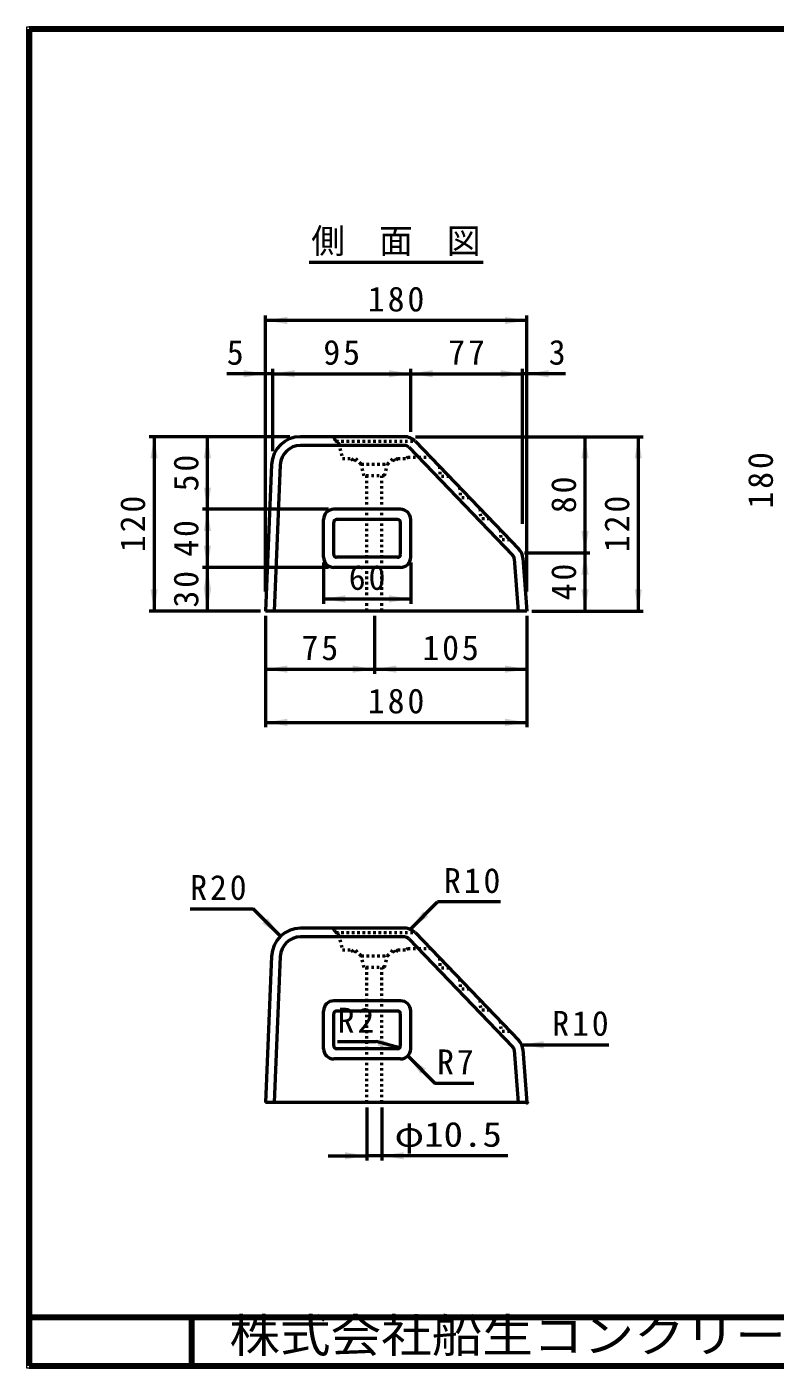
# Model space of a CAD drawing. Units: millimetres, scale not verified, with parts at other scales. Extents: x 100 to 4105, y 100 to 2870.
# Drawn here: x 100 to 1646, y 100 to 2870 of the extents above; entities that cross this region are included whole.
import ezdxf
from ezdxf.enums import TextEntityAlignment as Align

# ---------------------------------------------------------------- set-up
doc = ezdxf.new("R2010")
doc.units = ezdxf.units.MM
doc.header["$LTSCALE"] = 5
doc.header["$PDMODE"] = 32
doc.header["$PDSIZE"] = 2.5
doc.linetypes.add('USER1', pattern=[2.2, 1, -1.2])
doc.layers.add('V-nasSTD', color=7, linetype='Continuous', lineweight=50)
doc.styles.add('ＭＳ ゴシック', font='')
doc.styles.get('ＭＳ ゴシック').set_extended_font_data('MS Gothic')

msp = doc.modelspace()

# ---------------------------------------------------------------- hatches: boundary and pattern name
at = {"layer": 'V-nasSTD'}
for points in [[(637.912, 2256.087), (592.912, 2263.587), (637.912, 2271.087)], [(1087.912, 2271.087), (1132.912, 2263.587), (1087.912, 2256.087)], [(547.912, 2161.087), (592.912, 2153.587), (547.912, 2146.087)], [(652.912, 2146.087), (607.912, 2153.587), (652.912, 2161.087)], [(847.912, 2161.087), (892.912, 2153.587), (847.912, 2146.087)], [(937.912, 2146.087), (892.912, 2153.587), (937.912, 2161.087)], [(1078.912, 2161.087), (1123.912, 2153.587), (1078.912, 2146.087)], [(1177.912, 2146.087), (1132.912, 2153.587), (1177.912, 2161.087)], [(355.412, 1978.587), (362.912, 2023.587), (370.412, 1978.587)], [(465.412, 1978.587), (472.912, 2023.587), (480.412, 1978.587)], [(1245.412, 1978.587), (1252.912, 2023.587), (1260.412, 1978.587)], [(1355.412, 1978.587), (1362.912, 2023.587), (1370.412, 1978.587)], [(465.412, 1918.587), (472.912, 1873.587), (480.412, 1918.587)], [(465.412, 1828.587), (472.912, 1873.587), (480.412, 1828.587)], [(1245.412, 1828.587), (1252.912, 1783.587), (1260.412, 1828.587)], [(465.412, 1798.587), (472.912, 1753.587), (480.412, 1798.587)], [(1245.412, 1738.587), (1252.912, 1783.587), (1260.412, 1738.587)], [(465.412, 1708.587), (472.912, 1753.587), (480.412, 1708.587)], [(355.412, 1708.587), (362.912, 1663.587), (370.412, 1708.587)], [(465.412, 1708.587), (472.912, 1663.587), (480.412, 1708.587)], [(757.912, 1681.087), (712.912, 1688.587), (757.912, 1696.087)], [(847.912, 1696.087), (892.912, 1688.587), (847.912, 1681.087)], [(1245.412, 1708.587), (1252.912, 1663.587), (1260.412, 1708.587)], [(1355.412, 1708.587), (1362.912, 1663.587), (1370.412, 1708.587)], [(637.912, 1536.087), (592.912, 1543.587), (637.912, 1551.087)], [(772.912, 1551.087), (817.912, 1543.587), (772.912, 1536.087)], [(862.912, 1536.087), (817.912, 1543.587), (862.912, 1551.087)], [(1087.912, 1551.087), (1132.912, 1543.587), (1087.912, 1536.087)], [(637.912, 1426.087), (592.912, 1433.587), (637.912, 1441.087)], [(1087.912, 1441.087), (1132.912, 1433.587), (1087.912, 1426.087)], [(586.808, 1018.404), (623.931, 991.888), (597.414, 1029.011)], [(929.017, 1032.709), (891.894, 1006.193), (918.41, 1043.316)], [(824.747, 765.747), (870.155, 761.345), (828.63, 780.236)], [(1167.19, 760.317), (1122.19, 767.817), (1167.19, 775.317)], [(923.885, 718.222), (886.762, 744.738), (913.278, 707.615)], [(757.084, 531.087), (802.084, 538.587), (757.084, 546.087)], [(878.584, 546.087), (833.584, 538.587), (878.584, 531.087)]]:
    msp.add_hatch(color=256, dxfattribs=at).paths.add_polyline_path(points)

# ---------------------------------------------------------------- linework, layer by layer
at = {"layer": 'V-nasSTD', "lineweight": 100}
for p, q in [((105, 2865), (105, 105)), ((4100, 2865), (105, 2865)), ((105, 205), (4100, 205)), ((440, 205), (440, 105)), ((105, 105), (4100, 105))]:
    msp.add_line(p, q, dxfattribs=at)
at = {"layer": 'V-nasSTD'}
for p, q in [((1042.412, 2383.587), (683.412, 2383.587)), ((592.912, 1703.587), (592.912, 2273.587)), ((1132.912, 1703.587), (1132.912, 2273.587)), ((1132.912, 2263.587), (592.912, 2263.587)), ((607.912, 1993.587), (607.912, 2163.587)), ((892.912, 2033.587), (892.912, 2163.587)), ((1123.912, 1843.587), (1123.912, 2163.587)), ((592.912, 2153.587), (512.912, 2153.587)), ((607.912, 2153.587), (592.912, 2153.587)), ((607.912, 2153.587), (892.912, 2153.587)), ((892.912, 2153.587), (1123.912, 2153.587)), ((1132.912, 2153.587), (1123.912, 2153.587)), ((1212.912, 2153.587), (1132.912, 2153.587)), ((642.912, 2023.587), (352.912, 2023.587)), ((362.912, 2023.587), (362.912, 1663.587)), ((472.912, 1873.587), (472.912, 2023.587)), ((880.149, 2023.587), (665.465, 2023.587)), ((902.912, 2023.587), (1372.912, 2023.587)), ((1252.912, 1783.587), (1252.912, 2023.587)), ((1362.912, 2023.587), (1362.912, 1663.587)), ((880.149, 2005.587), (665.465, 2005.587)), ((888.795, 2001.909), (1103.45, 1778.89)), ((901.764, 2014.391), (1116.419, 1791.373)), ((605.517, 1966.085), (592.912, 1663.587)), ((623.501, 1965.336), (610.928, 1663.587)), ((722.912, 1873.587), (462.912, 1873.587)), ((472.912, 1753.587), (472.912, 1873.587)), ((871.912, 1873.587), (733.912, 1873.587)), ((712.912, 1774.587), (712.912, 1852.587)), ((733.912, 1780.587), (733.912, 1846.587)), ((865.912, 1852.587), (739.912, 1852.587)), ((871.912, 1780.587), (871.912, 1846.587)), ((892.912, 1774.587), (892.912, 1852.587)), ((865.912, 1774.587), (739.912, 1774.587)), ((1124.721, 1772.812), (1132.912, 1663.587)), ((1127.912, 1783.587), (1262.912, 1783.587)), ((1252.912, 1663.587), (1252.912, 1783.587)), ((722.912, 1753.587), (462.912, 1753.587)), ((472.912, 1663.587), (472.912, 1753.587)), ((712.912, 1763.587), (712.912, 1678.587)), ((871.912, 1753.587), (733.912, 1753.587)), ((892.912, 1763.587), (892.912, 1678.587)), ((1106.771, 1771.466), (1114.862, 1663.587)), ((582.912, 1663.587), (352.912, 1663.587)), ((1132.912, 1663.587), (592.912, 1663.587)), ((712.912, 1688.587), (892.912, 1688.587)), ((1142.912, 1663.587), (1372.912, 1663.587)), ((592.912, 1653.587), (592.912, 1423.587)), ((817.912, 1653.587), (817.912, 1533.587)), ((1132.912, 1653.587), (1132.912, 1423.587)), ((592.912, 1543.587), (817.912, 1543.587)), ((817.912, 1543.587), (1132.912, 1543.587)), ((592.912, 1433.587), (1132.912, 1433.587)), ((891.894, 1006.193), (948.462, 1062.761)), ((1078.462, 1062.761), (948.462, 1062.761)), ((437.362, 1048.456), (567.362, 1048.456)), ((623.931, 991.888), (567.362, 1048.456)), ((880.149, 1008.587), (665.465, 1008.587)), ((901.764, 999.391), (1116.419, 776.373)), ((880.149, 990.587), (665.465, 990.587)), ((888.795, 986.909), (1103.45, 763.89)), ((605.517, 951.085), (592.912, 648.587)), ((623.501, 950.336), (610.928, 648.587)), ((712.912, 759.587), (712.912, 837.587)), ((871.912, 858.587), (733.912, 858.587)), ((733.912, 765.587), (733.912, 831.587)), ((865.912, 837.587), (739.912, 837.587)), ((871.912, 765.587), (871.912, 831.587)), ((892.912, 759.587), (892.912, 837.587)), ((865.912, 759.587), (739.912, 759.587)), ((741.859, 774.286), (821.859, 774.286)), ((870.155, 761.345), (821.859, 774.286)), ((1106.771, 756.466), (1114.862, 648.587)), ((1122.19, 767.817), (1302.19, 767.817)), ((1124.721, 757.812), (1132.912, 648.587)), ((871.912, 738.587), (733.912, 738.587)), ((886.762, 744.738), (943.33, 688.17)), ((1023.33, 688.17), (943.33, 688.17)), ((1132.912, 648.587), (592.912, 648.587)), ((802.084, 638.587), (802.084, 528.587)), ((833.584, 638.587), (833.584, 528.587)), ((722.084, 538.587), (802.084, 538.587)), ((833.584, 538.587), (802.084, 538.587)), ((1093.584, 538.587), (833.584, 538.587))]:
    msp.add_line(p, q, dxfattribs=at)
at = {"layer": 'V-nasSTD', "linetype": 'USER1'}
for p, q in [((735.241, 2019.532), (736.203, 2016.644)), ((738.553, 2014.634), (901.53, 2014.634)), ((744.009, 2010.09), (751.873, 1978.634)), ((751.873, 1978.634), (769.873, 1978.634)), ((769.873, 1978.634), (775.873, 1972.634)), ((775.873, 1972.634), (778.873, 1978.634)), ((790.834, 1966.634), (778.873, 1978.634)), ((844.834, 1966.634), (856.873, 1978.634)), ((859.873, 1972.634), (856.873, 1978.634)), ((865.873, 1978.634), (859.873, 1972.634)), ((865.873, 1978.634), (883.873, 1978.634)), ((886.873, 1981.634), (883.873, 1978.634)), ((886.873, 1981.634), (930.74, 1981.634)), ((790.834, 1966.634), (844.834, 1966.634)), ((796.834, 1942.634), (790.834, 1966.634)), ((838.834, 1942.634), (796.834, 1942.634)), ((802.084, 1663.587), (802.084, 1942.634)), ((833.584, 1663.587), (833.584, 1942.634)), ((838.834, 1942.634), (844.834, 1966.634)), ((952.106, 1962.087), (953.606, 1941.087)), ((972.319, 1941.087), (953.606, 1941.087)), ((993.975, 1918.587), (995.475, 1897.587)), ((1014.187, 1897.587), (995.475, 1897.587)), ((1035.844, 1875.087), (1037.344, 1854.087)), ((1056.056, 1854.087), (1037.344, 1854.087)), ((1077.712, 1831.587), (1079.212, 1810.587)), ((1097.925, 1810.587), (1079.212, 1810.587)), ((735.241, 1004.532), (736.203, 1001.644)), ((738.553, 999.634), (901.53, 999.634)), ((744.009, 995.09), (751.873, 963.634)), ((751.873, 963.634), (769.873, 963.634)), ((769.873, 963.634), (775.873, 957.634)), ((775.873, 957.634), (778.873, 963.634)), ((790.834, 951.634), (778.873, 963.634)), ((790.834, 951.634), (844.834, 951.634)), ((796.834, 927.634), (790.834, 951.634)), ((838.834, 927.634), (844.834, 951.634)), ((844.834, 951.634), (856.873, 963.634)), ((859.873, 957.634), (856.873, 963.634)), ((865.873, 963.634), (859.873, 957.634)), ((865.873, 963.634), (883.873, 963.634)), ((886.873, 966.634), (883.873, 963.634)), ((886.873, 966.634), (930.74, 966.634)), ((952.106, 947.087), (953.606, 926.087)), ((838.834, 927.634), (796.834, 927.634)), ((802.084, 648.587), (802.084, 927.634)), ((833.584, 648.587), (833.584, 927.634)), ((972.319, 926.087), (953.606, 926.087)), ((993.975, 903.587), (995.475, 882.587)), ((1014.187, 882.587), (995.475, 882.587)), ((1035.844, 860.087), (1037.344, 839.087)), ((1056.056, 839.087), (1037.344, 839.087)), ((1077.712, 816.587), (1079.212, 795.587)), ((1097.925, 795.587), (1079.212, 795.587))]:
    msp.add_line(p, q, dxfattribs=at)
at = {"layer": 'V-nasSTD', "lineweight": 13}
msp.add_lwpolyline([(100, 100), (100, 2870), (4105, 2870), (4105, 100)], close=True, dxfattribs=at)
at = {"layer": 'V-nasSTD'}
for centre, radius, start, end in [((665.465, 1963.587), 60, 90, 177.61406), ((880.149, 1993.587), 30, 43.90531, 90), ((665.465, 1963.587), 42, 90, 177.61405), ((880.149, 1993.587), 12, 43.90531, 90), ((733.912, 1852.587), 21, 90, 180), ((871.912, 1852.587), 21, 0, 90), ((739.912, 1846.587), 6, 90, 180), ((865.912, 1846.587), 6, 0, 90), ((733.912, 1774.587), 21, 180, 270), ((739.912, 1780.587), 6, 180, 270), ((865.912, 1780.587), 6, 270, 0), ((871.912, 1774.587), 21, 270, 0), ((1094.805, 1770.568), 12, 4.28915, 43.90531), ((1094.805, 1770.568), 30, 4.28915, 43.90531), ((665.465, 948.587), 60, 90, 177.61406), ((880.149, 978.587), 30, 43.90531, 90), ((665.465, 948.587), 42, 90, 177.61405), ((880.149, 978.587), 12, 43.90531, 90), ((733.912, 837.587), 21, 90, 180), ((739.912, 831.587), 6, 90, 180), ((865.912, 831.587), 6, 0, 90), ((871.912, 837.587), 21, 0, 90), ((1094.805, 755.568), 30, 4.28915, 43.90531), ((733.912, 759.587), 21, 180, 270), ((739.912, 765.587), 6, 180, 270), ((865.912, 765.587), 6, 270, 0), ((871.912, 759.587), 21, 270, 0), ((1094.805, 755.568), 12, 4.28915, 43.90531)]:
    msp.add_arc(centre, radius, start, end, dxfattribs=at)
at = {"layer": 'V-nasSTD', "linetype": 'USER1'}
for centre, radius, start, end in [((729.548, 2017.634), 6, 18.43495, 82.8267), ((739.049, 2017.593), 3, 198.43495, 264.51232), ((738.188, 2008.634), 6, 14.03624, 84.51232), ((930.74, 1975.634), 6, 43.90531, 90), ((729.548, 1002.634), 6, 18.43495, 82.8267), ((739.049, 1002.593), 3, 198.43495, 264.51232), ((738.188, 993.634), 6, 14.03624, 84.51232), ((930.74, 960.634), 6, 43.90531, 90)]:
    msp.add_arc(centre, radius, start, end, dxfattribs=at)
at = {"layer": 'V-nasSTD'}
msp.add_point((1132.912, 648.587), dxfattribs=at)
msp.add_point((1132.912, 648.587), dxfattribs=at)

# ---------------------------------------------------------------- texts
at = {"layer": 'V-nasSTD', "style": 'ＭＳ ゴシック'}
for s, p in [('側\u3000面\u3000図', (687.404, 2453.587)), ('5', (512.912, 2223.587)), ('3', (1177.912, 2223.587))]:
    msp.add_text(s, height=51.32, dxfattribs=at).set_placement(p, align=Align.TOP_LEFT)
for s, height, width, p in [('φ10.5', 51.32, 1.15, (859.584, 608.587)), ('株式会社船生コンクリート工業', 69.65, 1.1, (518.279, 202.55))]:
    msp.add_text(s, height=height, dxfattribs=dict(at, width=width)).set_placement(p, align=Align.TOP_LEFT)
at = {"layer": 'V-nasSTD', "char_height": 51.32, "attachment_point": 1, "style": 'ＭＳ ゴシック'}
for s, insert in [('\\T1.17;180', (804.412, 2333.587)), ('\\T1.17;95', (712.412, 2223.587)), ('\\T1.17;77', (970.412, 2223.587)), ('\\T1.17;60', (764.912, 1758.587)), ('\\T1.17;75', (667.412, 1613.587)), ('\\T1.17;105', (916.912, 1613.587)), ('\\T1.17;180', (804.412, 1503.587)), ('\\T1.17;R20', (437.362, 1118.456)), ('\\T1.17;R10', (961.462, 1132.761)), ('\\T1.17;R2', (741.859, 844.286)), ('\\T1.17;R10', (1185.19, 837.817)), ('\\T1.17;R7', (947.33, 758.17))]:
    msp.add_mtext(s, dxfattribs=dict(at, insert=insert))
at = {"layer": 'V-nasSTD', "char_height": 51.32, "attachment_point": 1, "rotation": 90, "style": 'ＭＳ ゴシック'}
for s, insert in [('\\T1.17;50', (402.912, 1910.587)), ('\\T1.17;180', (1589.598, 1875.087)), ('\\T1.17;80', (1182.912, 1865.587)), ('\\T1.17;120', (292.912, 1785.087)), ('\\T1.17;120', (1292.912, 1785.087)), ('\\T1.17;40', (402.912, 1775.587)), ('\\T1.17;40', (1182.912, 1685.587)), ('\\T1.17;30', (402.912, 1670.587))]:
    msp.add_mtext(s, dxfattribs=dict(at, insert=insert))

doc.saveas('drawing.dxf')
